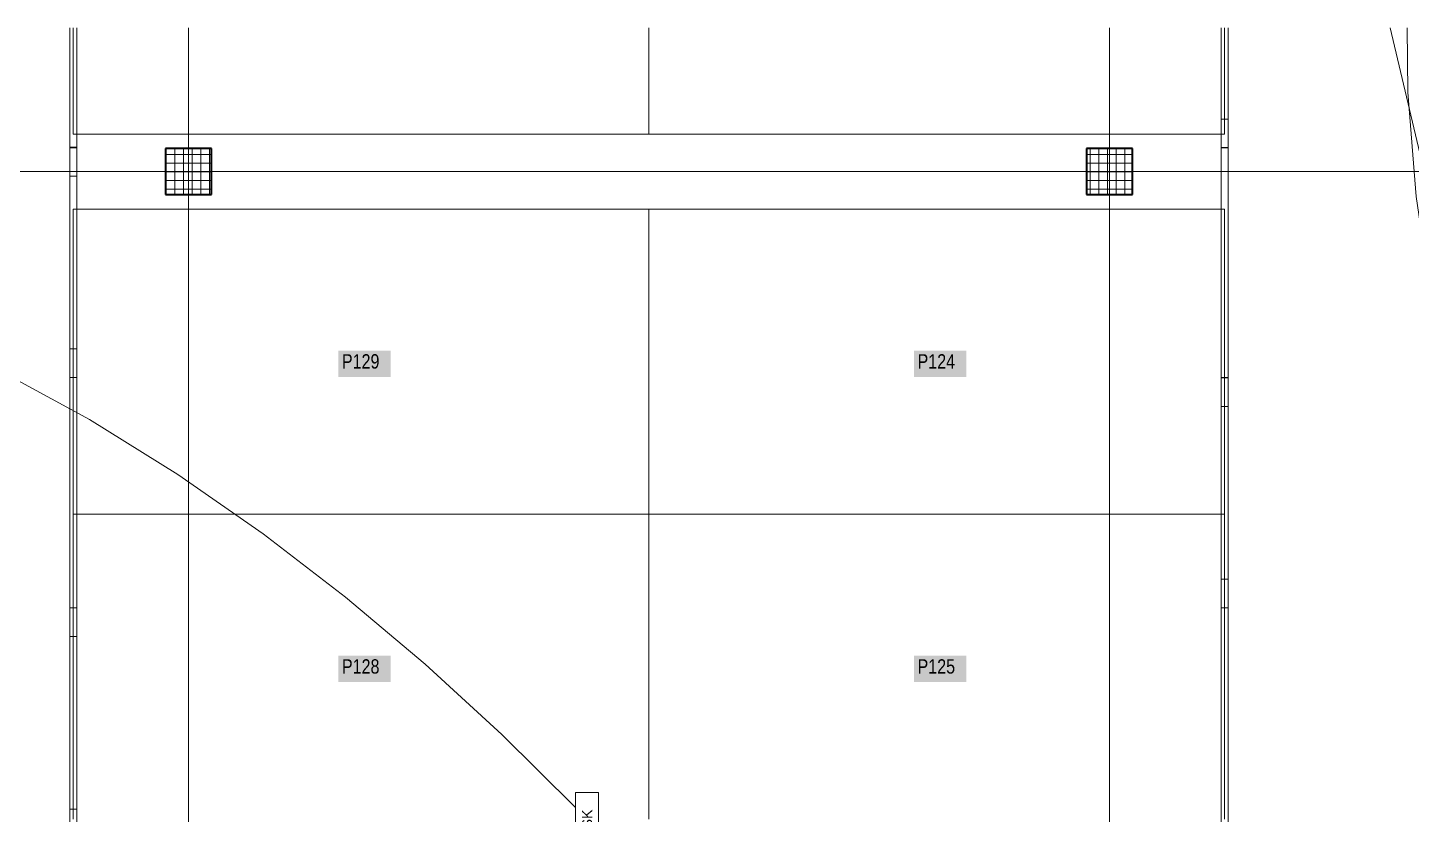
# Model space of a CAD drawing. Extents: x -1132 to 613, y -179 to 712.
# Drawn here: x -540.2 to -299.8, y 220.5 to 357.2 of the extents above; entities that cross this region are included whole.
import ezdxf
from ezdxf.lldxf.tags import DXFTag

# ---------------------------------------------------------------- set-up
doc = ezdxf.new("R2010")
doc.units = 0
doc.layers.get('0').update_dxf_attribs({"lineweight": 13})
for name, color, linetype, lineweight in [('C-PRKG-____-IDEN', 7, 'Continuous', 5), ('C-PRKG-____-OTLN', 7, 'Continuous', 9), ('S-COLS-____-MCUT', 7, 'Continuous', 35), ('S-COLS-____-OTLN', 7, 'Continuous', 9), ('S-GRID-____-OTLN', 7, 'Continuous', 5)]:
    doc.layers.add(name, color=color, linetype=linetype, lineweight=lineweight)
for name, color, linetype, lineweight, true_color in [('EL01_WAN_Leitung_BUS-KNX', 4, 'Continuous', 13, 0x00ffff), ('EL01_WAN_Leitung_HLKS', 5, 'Continuous', 13, 0x0000ff), ('EL01_WAN_Leitung_Notbeleuchtung', 7, 'Continuous', 13, 0x009900), ('EL01_WAN_Leuchten', 7, 'Continuous', 13, 0x0080ff), ('EL01_WAN_Schlaufkasten', 1, 'Continuous', 13, 0xff0000)]:
    doc.layers.add(name, color=color, linetype=linetype, lineweight=lineweight, true_color=true_color)
doc.styles.get("Standard").update_dxf_attribs({"font": 'arial.ttf'})
tags = doc.linetypes.add('_Rasterlinie_', pattern=[0.375, 0.2, -0.05, 0.075, -0.05]).pattern_tags.tags
tags[10:11] = [DXFTag(74, 4), DXFTag(75, 0), DXFTag(340, '0'), DXFTag(46, 1.0), DXFTag(50, 0.0), DXFTag(44, 0.0), DXFTag(45, 0.0)]
tags[8:9] = [DXFTag(74, 4), DXFTag(75, 0), DXFTag(340, '0'), DXFTag(46, 1.0), DXFTag(50, 0.0), DXFTag(44, 0.0), DXFTag(45, 0.0)]
tags[6:7] = [DXFTag(74, 4), DXFTag(75, 0), DXFTag(340, '0'), DXFTag(46, 1.0), DXFTag(50, 0.0), DXFTag(44, 0.0), DXFTag(45, 0.0)]
tags[4:5] = [DXFTag(74, 4), DXFTag(75, 0), DXFTag(340, '0'), DXFTag(46, 1.0), DXFTag(50, 0.0), DXFTag(44, 0.0), DXFTag(45, 0.0)]

# ---------------------------------------------------------------- blocks, each defined once
blk = doc.blocks.new('Referenz-A0UJ359BXE', base_point=(-1140.16, -173.77))
at = {"layer": 'C-PRKG-____-IDEN', "color": 7, "linetype": 'Continuous', "ltscale": 0.13, "true_color": 0xffffff}
for points in [[(-486.24, 296.47), (-477.17, 296.47), (-486.24, 301.07)], [(-477.17, 296.47), (-486.24, 301.07), (-477.17, 301.07)], [(-386.24, 296.47), (-377.17, 296.47), (-386.24, 301.07)], [(-377.17, 296.47), (-386.24, 301.07), (-377.17, 301.07)], [(-486.24, 243.48), (-477.17, 243.48), (-486.24, 248.08)], [(-477.17, 243.48), (-486.24, 248.08), (-477.17, 248.08)], [(-386.24, 243.48), (-377.17, 243.48), (-386.24, 248.08)], [(-377.17, 243.48), (-386.24, 248.08), (-377.17, 248.08)]]:
    blk.add_solid(points, dxfattribs=at)
at = {"layer": 'C-PRKG-____-OTLN', "color": 0, "linetype": 'Continuous', "ltscale": 0.13}
for p, q in [((-532.29, 357.16), (-532.29, 338.66)), ((-532.29, 357.16), (-532.29, 338.66)), ((-532.29, 338.66), (-532.29, 357.16)), ((-432.29, 357.16), (-432.29, 338.66)), ((-432.29, 357.16), (-432.29, 338.66)), ((-432.29, 338.66), (-432.29, 357.16)), ((-432.29, 357.16), (-432.29, 338.66)), ((-432.29, 338.66), (-432.29, 357.16)), ((-432.29, 357.16), (-432.29, 338.66)), ((-332.29, 357.16), (-332.29, 338.66)), ((-332.29, 338.66), (-332.29, 357.16)), ((-332.29, 357.16), (-332.29, 338.66)), ((-432.29, 338.66), (-532.29, 338.66)), ((-532.29, 338.66), (-432.29, 338.66)), ((-432.29, 338.66), (-532.29, 338.66)), ((-532.29, 338.66), (-532.29, 338.66)), ((-332.29, 338.66), (-432.29, 338.66)), ((-432.29, 338.66), (-332.29, 338.66)), ((-332.29, 338.66), (-432.29, 338.66)), ((-432.29, 338.66), (-432.29, 338.66)), ((-432.29, 338.66), (-432.29, 338.66)), ((-332.29, 338.66), (-332.29, 338.66)), ((-532.29, 325.63), (-532.29, 272.64)), ((-432.29, 325.63), (-532.29, 325.63)), ((-432.29, 325.63), (-532.29, 325.63)), ((-532.29, 325.63), (-532.29, 272.64)), ((-532.29, 272.64), (-532.29, 325.63)), ((-532.29, 325.63), (-432.29, 325.63)), ((-532.29, 325.63), (-532.29, 325.63)), ((-432.29, 325.63), (-432.29, 272.64)), ((-332.29, 325.63), (-432.29, 325.63)), ((-332.29, 325.63), (-432.29, 325.63)), ((-432.29, 325.63), (-432.29, 272.64)), ((-432.29, 272.64), (-432.29, 325.63)), ((-432.29, 325.63), (-332.29, 325.63)), ((-432.29, 325.63), (-432.29, 325.63)), ((-432.29, 325.63), (-432.29, 272.64)), ((-432.29, 272.64), (-432.29, 325.63)), ((-432.29, 325.63), (-432.29, 272.64)), ((-432.29, 325.63), (-432.29, 325.63)), ((-332.29, 325.63), (-332.29, 272.64)), ((-332.29, 272.64), (-332.29, 325.63)), ((-332.29, 325.63), (-332.29, 272.64)), ((-332.29, 325.63), (-332.29, 325.63)), ((-532.29, 272.64), (-532.29, 219.65)), ((-432.29, 272.64), (-532.29, 272.64)), ((-432.29, 272.64), (-532.29, 272.64)), ((-532.29, 272.64), (-532.29, 219.65)), ((-532.29, 219.65), (-532.29, 272.64)), ((-532.29, 272.64), (-432.29, 272.64)), ((-532.29, 272.64), (-532.29, 272.64)), ((-432.29, 272.64), (-532.29, 272.64)), ((-532.29, 272.64), (-432.29, 272.64)), ((-432.29, 272.64), (-532.29, 272.64)), ((-532.29, 272.64), (-532.29, 272.64)), ((-432.29, 272.64), (-432.29, 219.65)), ((-332.29, 272.64), (-432.29, 272.64)), ((-332.29, 272.64), (-432.29, 272.64)), ((-432.29, 272.64), (-432.29, 219.65)), ((-432.29, 219.65), (-432.29, 272.64)), ((-432.29, 272.64), (-332.29, 272.64)), ((-432.29, 272.64), (-432.29, 272.64)), ((-332.29, 272.64), (-432.29, 272.64)), ((-432.29, 272.64), (-332.29, 272.64)), ((-332.29, 272.64), (-432.29, 272.64)), ((-432.29, 272.64), (-432.29, 272.64)), ((-432.29, 272.64), (-432.29, 219.65)), ((-432.29, 219.65), (-432.29, 272.64)), ((-432.29, 272.64), (-432.29, 219.65)), ((-432.29, 272.64), (-432.29, 272.64)), ((-432.29, 272.64), (-432.29, 272.64)), ((-332.29, 272.64), (-332.29, 219.65)), ((-332.29, 219.65), (-332.29, 272.64)), ((-332.29, 272.64), (-332.29, 219.65)), ((-332.29, 272.64), (-332.29, 272.64)), ((-332.29, 272.64), (-332.29, 272.64))]:
    blk.add_line(p, q, dxfattribs=at)
at = {"layer": 'S-COLS-____-MCUT', "color": 0, "linetype": 'Continuous', "ltscale": 0.35}
for p, q in [((-508.29, 336.16), (-516.29, 336.16)), ((-516.29, 336.16), (-516.29, 328.16)), ((-508.29, 328.16), (-508.29, 336.16)), ((-348.29, 336.16), (-356.29, 336.16)), ((-356.29, 336.16), (-356.29, 328.16)), ((-348.29, 328.16), (-348.29, 336.16)), ((-516.29, 328.16), (-508.29, 328.16)), ((-356.29, 328.16), (-348.29, 328.16))]:
    blk.add_line(p, q, dxfattribs=at)
at = {"layer": 'S-COLS-____-OTLN', "color": 0, "linetype": 'Continuous', "ltscale": 0.13}
for p, q in [((-516.29, 335.13), (-508.29, 335.13)), ((-516.13, 328.16), (-516.13, 336.16)), ((-514.63, 328.16), (-514.63, 336.16)), ((-513.13, 328.16), (-513.13, 336.16)), ((-511.63, 328.16), (-511.63, 336.16)), ((-510.13, 328.16), (-510.13, 336.16)), ((-508.63, 328.16), (-508.63, 336.16)), ((-356.29, 335.13), (-348.29, 335.13)), ((-355.63, 328.16), (-355.63, 336.16)), ((-354.13, 328.16), (-354.13, 336.16)), ((-352.63, 328.16), (-352.63, 336.16)), ((-351.13, 328.16), (-351.13, 336.16)), ((-349.63, 328.16), (-349.63, 336.16)), ((-516.29, 333.63), (-508.29, 333.63)), ((-516.29, 332.13), (-508.29, 332.13)), ((-356.29, 333.63), (-348.29, 333.63)), ((-356.29, 332.13), (-348.29, 332.13)), ((-516.29, 330.63), (-508.29, 330.63)), ((-356.29, 330.63), (-348.29, 330.63)), ((-516.29, 329.13), (-508.29, 329.13)), ((-356.29, 329.13), (-348.29, 329.13))]:
    blk.add_line(p, q, dxfattribs=at)
at = {"layer": 'S-GRID-____-OTLN', "color": 0, "linetype": '_Rasterlinie_', "ltscale": 0.13}
for p, q in [((-512.29, 96.36), (-512.29, 357.16)), ((-352.29, 96.36), (-352.29, 357.16)), ((-1093.73, 332.16), (-191.86, 332.16))]:
    blk.add_line(p, q, dxfattribs=at)
at = {"layer": 'C-PRKG-____-IDEN', "color": 0, "linetype": 'Continuous', "ltscale": 0.13, "char_height": 2.5, "attachment_point": 1}
for s, insert in [('{\\W0.8;\\fArial;P129}', (-485.62, 300.45)), ('{\\W0.8;\\fArial;P124}', (-385.62, 300.45)), ('{\\W0.8;\\fArial;P128}', (-485.62, 247.46)), ('{\\W0.8;\\fArial;P125}', (-385.62, 247.46))]:
    blk.add_mtext(s, dxfattribs=dict(at, insert=insert))
blk = doc.blocks.new('LED-Langfeldleuchte 37W-A0UJ35C5XE', base_point=(-332.88, 341.26))
at = {"color": 0, "linetype": 'ByBlock', "lineweight": -2, "ltscale": 0.13}
for p, q in [((-332.88, 341.27), (-332.88, 357.16)), ((-332.88, 341.26), (-332.88, 357.16)), ((-331.68, 357.16), (-331.68, 341.27)), ((-331.68, 357.16), (-331.68, 341.26)), ((-332.88, 341.27), (-332.88, 341.26)), ((-331.68, 341.27), (-332.88, 341.27)), ((-331.68, 341.26), (-332.88, 341.26)), ((-331.68, 341.27), (-331.68, 341.26))]:
    blk.add_line(p, q, dxfattribs=at)
blk = doc.blocks.new('Schlaufkasten Decke (multi)-A0UJ35CJXE', base_point=(-445.02, 215.01))
at = {"color": 0, "linetype": 'ByBlock', "lineweight": -2, "ltscale": 0.13}
for p, q in [((-445.02, 224.29), (-441.02, 224.29)), ((-445.02, 215.01), (-445.02, 224.29)), ((-441.02, 224.29), (-441.02, 215.01)), ((-441.02, 215.01), (-445.02, 215.01))]:
    blk.add_line(p, q, dxfattribs=at)
at = {"color": 0, "linetype": 'ByBlock', "lineweight": -2, "ltscale": 0.13, "insert": (-443.9, 218.07), "char_height": 1.76, "attachment_point": 1, "rotation": 90}
blk.add_mtext('{\\fArial;SK}', dxfattribs=at)
blk = doc.blocks.new('Kabelkanal-A0UJ35F3XE', base_point=(-532.88, 216.39))
at = {"color": 0, "linetype": 'ByBlock', "lineweight": -2, "ltscale": 0.13}
for p, q in [((-532.88, 256.41), (-532.88, 256.38)), ((-532.88, 256.41), (-531.68, 256.41)), ((-532.88, 216.42), (-532.88, 256.41)), ((-532.88, 256.38), (-531.68, 256.38)), ((-532.88, 216.39), (-532.88, 256.38)), ((-531.68, 256.41), (-531.68, 256.38)), ((-531.68, 256.41), (-531.68, 216.42)), ((-531.68, 256.38), (-531.68, 216.39)), ((-532.88, 216.42), (-532.88, 216.39)), ((-531.68, 216.42), (-532.88, 216.42)), ((-531.68, 216.39), (-532.88, 216.39)), ((-531.68, 216.42), (-531.68, 216.39))]:
    blk.add_line(p, q, dxfattribs=at)
blk = doc.blocks.new('LED-Langfeldleuchte 37W-A0UJ35GPXE', base_point=(-532.88, 301.37))
at = {"color": 0, "linetype": 'ByBlock', "lineweight": -2, "ltscale": 0.13}
for p, q in [((-532.88, 331.37), (-532.88, 331.37)), ((-532.88, 301.38), (-532.88, 331.37)), ((-532.88, 331.37), (-531.68, 331.37)), ((-532.88, 301.37), (-532.88, 331.37)), ((-532.88, 331.37), (-531.68, 331.37)), ((-531.68, 331.37), (-531.68, 331.37)), ((-531.68, 331.37), (-531.68, 301.38)), ((-531.68, 331.37), (-531.68, 301.37)), ((-532.88, 301.38), (-532.88, 301.37)), ((-531.68, 301.38), (-532.88, 301.38)), ((-531.68, 301.37), (-532.88, 301.37)), ((-531.68, 301.38), (-531.68, 301.37))]:
    blk.add_line(p, q, dxfattribs=at)
blk = doc.blocks.new('Leitung-A0UJ35H7XE', base_point=(-642.01, 221.71))
at = {"color": 0, "linetype": 'ByBlock', "lineweight": -2, "ltscale": 0.13}
for p, q in [((-642.01, 331.5), (-622.45, 326.96)), ((-622.45, 326.96), (-603.11, 321.41)), ((-603.11, 321.41), (-584.05, 314.87)), ((-584.05, 314.87), (-565.37, 307.31)), ((-565.37, 307.31), (-547.15, 298.72)), ((-547.15, 298.72), (-529.49, 289.09)), ((-529.49, 289.09), (-514.14, 279.55)), ((-514.14, 279.55), (-499.3, 269.24)), ((-499.3, 269.24), (-484.98, 258.23)), ((-484.98, 258.23), (-471.16, 246.59)), ((-471.16, 246.59), (-457.84, 234.39)), ((-457.84, 234.39), (-445.02, 221.71))]:
    blk.add_line(p, q, dxfattribs=at)
blk = doc.blocks.new('Kabelkanal-A0UJ35HDXE', base_point=(-532.88, 256.38))
at = {"color": 0, "linetype": 'ByBlock', "lineweight": -2, "ltscale": 0.13}
for p, q in [((-532.88, 296.4), (-532.88, 296.37)), ((-532.88, 296.4), (-531.68, 296.4)), ((-532.88, 256.41), (-532.88, 296.4)), ((-532.88, 296.37), (-531.68, 296.37)), ((-532.88, 256.38), (-532.88, 296.37)), ((-531.68, 296.4), (-531.68, 296.37)), ((-531.68, 296.4), (-531.68, 256.41)), ((-531.68, 296.37), (-531.68, 256.38)), ((-532.88, 256.41), (-532.88, 256.38)), ((-531.68, 256.41), (-532.88, 256.41)), ((-531.68, 256.38), (-532.88, 256.38)), ((-531.68, 256.41), (-531.68, 256.38))]:
    blk.add_line(p, q, dxfattribs=at)
blk = doc.blocks.new('Kabelkanal-A0UJ35I7XE', base_point=(-532.88, 336.32))
at = {"color": 0, "linetype": 'ByBlock', "lineweight": -2, "ltscale": 0.13}
for p, q in [((-532.88, 336.35), (-532.88, 357.16)), ((-532.88, 336.32), (-532.88, 357.16)), ((-531.68, 357.16), (-531.68, 336.35)), ((-531.68, 357.16), (-531.68, 336.32)), ((-532.88, 336.35), (-532.88, 336.32)), ((-531.68, 336.35), (-532.88, 336.35)), ((-531.68, 336.32), (-532.88, 336.32)), ((-531.68, 336.35), (-531.68, 336.32))]:
    blk.add_line(p, q, dxfattribs=at)
blk = doc.blocks.new('Leitung-A0UJ35JHXE', base_point=(-303.49, 288.39))
at = {"color": 0, "linetype": 'ByBlock', "lineweight": -2, "ltscale": 0.13}
for p, q in [((-297.34, 330.94), (-303.49, 357.16)), ((-282.28, 288.39), (-297.34, 330.94))]:
    blk.add_line(p, q, dxfattribs=at)
blk = doc.blocks.new('LED-Langfeldleuchte 37W-A0UJ35L9XE', base_point=(-332.88, 261.35))
at = {"color": 0, "linetype": 'ByBlock', "lineweight": -2, "ltscale": 0.13}
for p, q in [((-332.88, 291.35), (-332.88, 291.35)), ((-332.88, 261.36), (-332.88, 291.35)), ((-332.88, 291.35), (-331.68, 291.35)), ((-332.88, 261.35), (-332.88, 291.35)), ((-332.88, 291.35), (-331.68, 291.35)), ((-331.68, 291.35), (-331.68, 291.35)), ((-331.68, 291.35), (-331.68, 261.36)), ((-331.68, 291.35), (-331.68, 261.35)), ((-332.88, 261.36), (-332.88, 261.35)), ((-331.68, 261.36), (-332.88, 261.36)), ((-331.68, 261.35), (-332.88, 261.35)), ((-331.68, 261.36), (-331.68, 261.35))]:
    blk.add_line(p, q, dxfattribs=at)
blk = doc.blocks.new('Leitung-A0UJ35LXXE', base_point=(-300.57, 257.12))
at = {"color": 0, "linetype": 'ByBlock', "lineweight": -2, "ltscale": 0.13}
for p, q in [((-300.57, 357.16), (-300.46, 345.96)), ((-300.46, 345.96), (-298.99, 327.83)), ((-298.99, 327.83), (-296.33, 309.82)), ((-296.33, 309.82), (-292.6, 291.98)), ((-292.6, 291.98), (-287.91, 274.39)), ((-287.91, 274.39), (-282.37, 257.12))]:
    blk.add_line(p, q, dxfattribs=at)
blk = doc.blocks.new('LED-Langfeldleuchte 37W-A0UJ35MTXE', base_point=(-532.88, 221.39))
at = {"color": 0, "linetype": 'ByBlock', "lineweight": -2, "ltscale": 0.13}
for p, q in [((-532.88, 251.39), (-532.88, 251.38)), ((-532.88, 221.39), (-532.88, 251.39)), ((-532.88, 251.39), (-531.68, 251.39)), ((-532.88, 221.39), (-532.88, 251.38)), ((-532.88, 251.38), (-531.68, 251.38)), ((-531.68, 251.39), (-531.68, 251.38)), ((-531.68, 251.39), (-531.68, 221.39)), ((-531.68, 251.38), (-531.68, 221.39)), ((-532.88, 221.39), (-532.88, 221.39)), ((-531.68, 221.39), (-532.88, 221.39)), ((-531.68, 221.39), (-532.88, 221.39)), ((-531.68, 221.39), (-531.68, 221.39))]:
    blk.add_line(p, q, dxfattribs=at)
blk = doc.blocks.new('Kabelkanal-A0UJ35NDXE', base_point=(-532.88, 296.37))
at = {"color": 0, "linetype": 'ByBlock', "lineweight": -2, "ltscale": 0.13}
for p, q in [((-532.88, 336.39), (-532.88, 336.37)), ((-532.88, 336.39), (-531.68, 336.39)), ((-532.88, 296.4), (-532.88, 336.39)), ((-532.88, 336.37), (-531.68, 336.37)), ((-532.88, 296.37), (-532.88, 336.37)), ((-531.68, 336.39), (-531.68, 336.37)), ((-531.68, 336.39), (-531.68, 296.4)), ((-531.68, 336.37), (-531.68, 296.37)), ((-532.88, 296.4), (-532.88, 296.37)), ((-531.68, 296.4), (-532.88, 296.4)), ((-531.68, 296.37), (-532.88, 296.37)), ((-531.68, 296.4), (-531.68, 296.37))]:
    blk.add_line(p, q, dxfattribs=at)
blk = doc.blocks.new('Kabelkanal-A0UJ35OHXE', base_point=(-332.88, 216.36))
at = {"color": 0, "linetype": 'ByBlock', "lineweight": -2, "ltscale": 0.13}
for p, q in [((-332.88, 256.38), (-332.88, 256.36)), ((-332.88, 256.38), (-331.68, 256.38)), ((-332.88, 216.39), (-332.88, 256.38)), ((-332.88, 256.36), (-331.68, 256.36)), ((-332.88, 216.36), (-332.88, 256.36)), ((-331.68, 256.38), (-331.68, 256.36)), ((-331.68, 256.38), (-331.68, 216.39)), ((-331.68, 256.36), (-331.68, 216.36)), ((-332.88, 216.39), (-332.88, 216.36)), ((-331.68, 216.39), (-332.88, 216.39)), ((-331.68, 216.36), (-332.88, 216.36)), ((-331.68, 216.39), (-331.68, 216.36))]:
    blk.add_line(p, q, dxfattribs=at)
blk = doc.blocks.new('Kabelkanal-A0UJ35OPXE', base_point=(-332.88, 256.36))
at = {"color": 0, "linetype": 'ByBlock', "lineweight": -2, "ltscale": 0.13}
for p, q in [((-332.88, 296.37), (-332.88, 296.35)), ((-332.88, 296.37), (-331.68, 296.37)), ((-332.88, 256.38), (-332.88, 296.37)), ((-332.88, 296.35), (-331.68, 296.35)), ((-332.88, 256.36), (-332.88, 296.35)), ((-331.68, 296.37), (-331.68, 296.35)), ((-331.68, 296.37), (-331.68, 256.38)), ((-331.68, 296.35), (-331.68, 256.36)), ((-332.88, 256.38), (-332.88, 256.36)), ((-331.68, 256.38), (-332.88, 256.38)), ((-331.68, 256.36), (-332.88, 256.36)), ((-331.68, 256.38), (-331.68, 256.36))]:
    blk.add_line(p, q, dxfattribs=at)
blk = doc.blocks.new('Kabelkanal-A0UJ35OXXE', base_point=(-332.88, 296.35))
at = {"color": 0, "linetype": 'ByBlock', "lineweight": -2, "ltscale": 0.13}
for p, q in [((-332.88, 336.37), (-332.88, 336.34)), ((-332.88, 336.37), (-331.68, 336.37)), ((-332.88, 296.37), (-332.88, 336.37)), ((-332.88, 336.34), (-331.68, 336.34)), ((-332.88, 296.35), (-332.88, 336.34)), ((-331.68, 336.37), (-331.68, 336.34)), ((-331.68, 336.37), (-331.68, 296.37)), ((-331.68, 336.34), (-331.68, 296.35)), ((-332.88, 296.37), (-332.88, 296.35)), ((-331.68, 296.37), (-332.88, 296.37)), ((-331.68, 296.35), (-332.88, 296.35)), ((-331.68, 296.37), (-331.68, 296.35))]:
    blk.add_line(p, q, dxfattribs=at)
blk = doc.blocks.new('Kabelkanal-A0UJ35QNXE', base_point=(-332.88, 336.3))
at = {"color": 0, "linetype": 'ByBlock', "lineweight": -2, "ltscale": 0.13}
for p, q in [((-332.88, 336.32), (-332.88, 357.16)), ((-332.88, 336.3), (-332.88, 357.16)), ((-331.68, 357.16), (-331.68, 336.32)), ((-331.68, 357.16), (-331.68, 336.3)), ((-332.88, 336.32), (-332.88, 336.3)), ((-331.68, 336.32), (-332.88, 336.32)), ((-331.68, 336.3), (-332.88, 336.3)), ((-331.68, 336.32), (-331.68, 336.3))]:
    blk.add_line(p, q, dxfattribs=at)

msp = doc.modelspace()

# ---------------------------------------------------------------- block references
at = {"color": 9, "lineweight": 25, "ltscale": 0.25, "true_color": 0xc0c0c0}
msp.add_blockref('Referenz-A0UJ359BXE', (-1140.16, -173.77), dxfattribs=at)
at = {"layer": 'EL01_WAN_Leitung_BUS-KNX', "ltscale": 0.13}
msp.add_blockref('Leitung-A0UJ35LXXE', (-300.57, 257.12), dxfattribs=at)
at = {"layer": 'EL01_WAN_Leitung_HLKS', "ltscale": 0.13}
msp.add_blockref('Leitung-A0UJ35H7XE', (-642.01, 221.71), dxfattribs=at)
at = {"layer": 'EL01_WAN_Leitung_Notbeleuchtung', "ltscale": 0.13}
msp.add_blockref('Leitung-A0UJ35JHXE', (-303.49, 288.39), dxfattribs=at)
at = {"layer": 'EL01_WAN_Leuchten', "ltscale": 0.13}
for name, p in [('Kabelkanal-A0UJ35I7XE', (-532.88, 336.32)), ('LED-Langfeldleuchte 37W-A0UJ35C5XE', (-332.88, 341.26)), ('Kabelkanal-A0UJ35QNXE', (-332.88, 336.3)), ('Kabelkanal-A0UJ35NDXE', (-532.88, 296.37)), ('Kabelkanal-A0UJ35OXXE', (-332.88, 296.35)), ('LED-Langfeldleuchte 37W-A0UJ35GPXE', (-532.88, 301.37)), ('Kabelkanal-A0UJ35HDXE', (-532.88, 256.38)), ('Kabelkanal-A0UJ35OPXE', (-332.88, 256.36)), ('LED-Langfeldleuchte 37W-A0UJ35L9XE', (-332.88, 261.35)), ('Kabelkanal-A0UJ35F3XE', (-532.88, 216.39)), ('Kabelkanal-A0UJ35OHXE', (-332.88, 216.36)), ('LED-Langfeldleuchte 37W-A0UJ35MTXE', (-532.88, 221.39))]:
    msp.add_blockref(name, p, dxfattribs=at)
at = {"layer": 'EL01_WAN_Schlaufkasten', "ltscale": 0.13}
msp.add_blockref('Schlaufkasten Decke (multi)-A0UJ35CJXE', (-445.02, 215.01), dxfattribs=at)

doc.saveas('drawing.dxf')
